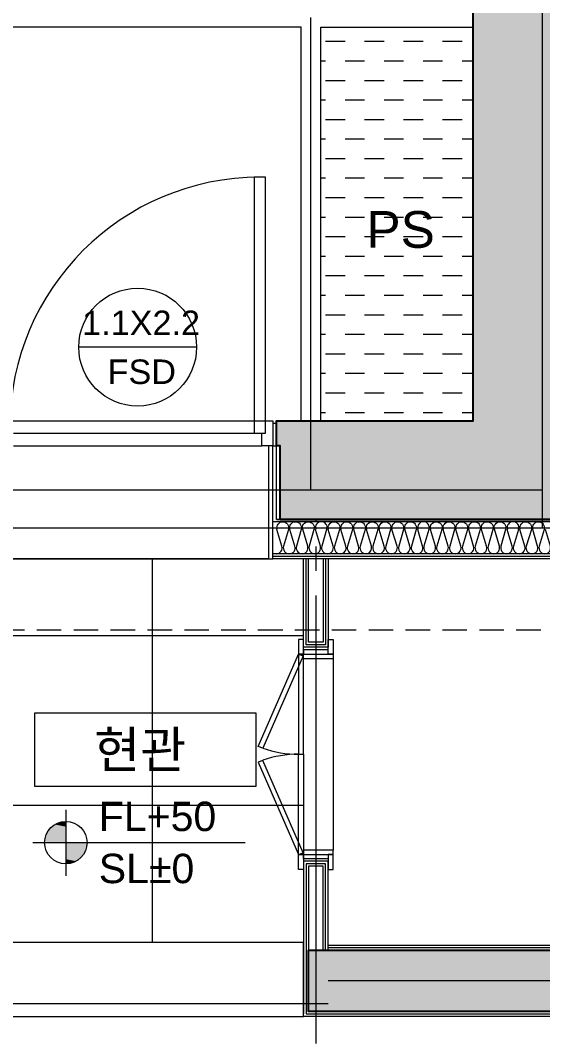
# Model space of a CAD drawing. Header units: millimetres. Extents: x 906 to 41302, y 848 to 28850.
# Drawn here: x 13913 to 16037, y 14931 to 19089 of the extents above; entities that cross this region are included whole.
import ezdxf

# ---------------------------------------------------------------- set-up
doc = ezdxf.new("R2010")
doc.units = ezdxf.units.MM
for name, color, linetype in [('PDF_A-ANNO-PONT', 7, 'Continuous'), ('PDF_A-FLOR-GRID', 7, 'Continuous'), ('PDF_A-FLOR-ROOM-IDEN', 7, 'Continuous'), ('PDF_A-WIN-IDEN', 7, 'Continuous'), ('PDF_X-단위세대$및$주동평면도$A-DOOR', 7, 'Continuous'), ('PDF_X-단위세대$및$주동평면도$A-FIN-INSL', 7, 'Continuous'), ('PDF_X-단위세대$및$주동평면도$A-FIN-INSL-HID', 7, 'Continuous'), ('PDF_X-단위세대$및$주동평면도$A-FLOR-FURN-FIX', 7, 'Continuous'), ('PDF_X-단위세대$및$주동평면도$A-FLOR-GRID', 7, 'Continuous'), ('PDF_X-단위세대$및$주동평면도$A-ST-AXIS-CEN', 7, 'Continuous'), ('PDF_X-단위세대$및$주동평면도$A-ST-CONC', 7, 'Continuous'), ('PDF_X-단위세대$및$주동평면도$A-WALL-DRY', 7, 'Continuous'), ('PDF_문자', 7, 'Continuous')]:
    doc.layers.add(name, color=color, linetype=linetype)
doc.layers.add('PDF_X-단위세대$및$주동평면도$A-FIN-INSL-HAT', color=7, linetype='Continuous', true_color=0x666666)
doc.layers.add('PDF_X-단위세대$및$주동평면도$S-ST-CONC-PAT1', color=7, linetype='Continuous', true_color=0xb7b7b7)
doc.styles.add('PDF Arial', font='arial.ttf')

msp = doc.modelspace()

# ---------------------------------------------------------------- linework, layer by layer
at = {"layer": 'PDF_A-ANNO-PONT', "lineweight": 13}
for points in [[(14097, 15881.4), (14097, 15612.5)], [(14827.3, 15747), (13962.6, 15747)]]:
    msp.add_lwpolyline(points, dxfattribs=at)
msp.add_circle((14097.5, 15747.5), 86.3, dxfattribs=at)
at = {"layer": 'PDF_A-ANNO-PONT', "transparency": 33554559}
for points in [[(14031.4, 15802), (14097, 15789.3), (14022.9, 15789.3)], [(14042, 15812.6), (14097, 15802), (14031.4, 15802)], [(14097, 15802), (14031.4, 15802), (14097, 15789.3)], [(14053.6, 15821), (14097, 15812.6), (14042, 15812.6)], [(14097, 15812.6), (14042, 15812.6), (14097, 15802)], [(14067.4, 15827.4), (14097, 15821), (14053.6, 15821)], [(14097, 15821), (14053.6, 15821), (14097, 15812.6)], [(14082.2, 15831.6), (14097, 15827.4), (14067.4, 15827.4)], [(14097, 15827.4), (14067.4, 15827.4), (14097, 15821)], [(14097, 15832.7), (14097, 15831.6), (14082.2, 15831.6)], [(14097, 15831.6), (14082.2, 15831.6), (14097, 15827.4)], [(14012.3, 15761.8), (14097, 15747), (14011.3, 15747)], [(14015.5, 15776.6), (14097, 15761.8), (14012.3, 15761.8)], [(14097, 15761.8), (14012.3, 15761.8), (14097, 15747)], [(14022.9, 15789.3), (14097, 15776.6), (14015.5, 15776.6)], [(14097, 15776.6), (14015.5, 15776.6), (14097, 15761.8)], [(14097, 15789.3), (14022.9, 15789.3), (14097, 15776.6)], [(14183.8, 15747), (14097, 15747), (14182.7, 15731.1)], [(14097, 15747), (14182.7, 15731.1), (14097, 15731.1)], [(14182.7, 15731.1), (14097, 15731.1), (14178.5, 15717.3)], [(14097, 15731.1), (14178.5, 15717.3), (14097, 15717.3)], [(14178.5, 15717.3), (14097, 15717.3), (14172.2, 15703.6)], [(14097, 15717.3), (14172.2, 15703.6), (14097, 15703.6)], [(14172.2, 15703.6), (14097, 15703.6), (14163.7, 15690.9)], [(14097, 15703.6), (14163.7, 15690.9), (14097, 15690.9)], [(14163.7, 15690.9), (14097, 15690.9), (14153.1, 15680.3)], [(14097, 15690.9), (14153.1, 15680.3), (14097, 15680.3)], [(14153.1, 15680.3), (14097, 15680.3), (14140.4, 15671.8)], [(14097, 15680.3), (14140.4, 15671.8), (14097, 15671.8)], [(14140.4, 15671.8), (14097, 15671.8), (14126.6, 15665.5)], [(14097, 15671.8), (14126.6, 15665.5), (14097, 15665.5)], [(14097, 15665.5), (14097, 15661.2), (14111.8, 15661.2)], [(14097, 15665.5), (14126.6, 15665.5), (14111.8, 15661.2)], [(14097, 15661.2), (14111.8, 15661.2), (14097, 15660.2)]]:
    msp.add_solid(points, dxfattribs=at)
at = {"layer": 'PDF_A-FLOR-GRID', "lineweight": 5}
for points in [[(15154.3, 19004.5), (15233.7, 19004.5)], [(15313, 19004.5), (15392.4, 19004.5)], [(15471.8, 19004.5), (15551.2, 19004.5)], [(15630.5, 19004.5), (15709.9, 19004.5)], [(15134.2, 18925.1), (15154.3, 18925.1)], [(15233.7, 18925.1), (15313, 18925.1)], [(15392.4, 18925.1), (15471.8, 18925.1)], [(15551.2, 18925.1), (15630.5, 18925.1)], [(15709.9, 18925.1), (15754.4, 18925.1)], [(15154.3, 18845.8), (15233.7, 18845.8)], [(15313, 18845.8), (15392.4, 18845.8)], [(15471.8, 18845.8), (15551.2, 18845.8)], [(15630.5, 18845.8), (15709.9, 18845.8)], [(15134.2, 18766.4), (15154.3, 18766.4)], [(15233.7, 18766.4), (15313, 18766.4)], [(15392.4, 18766.4), (15471.8, 18766.4)], [(15551.2, 18766.4), (15630.5, 18766.4)], [(15709.9, 18766.4), (15754.4, 18766.4)], [(15154.3, 18687), (15233.7, 18687)], [(15313, 18687), (15392.4, 18687)], [(15471.8, 18687), (15551.2, 18687)], [(15630.5, 18687), (15709.9, 18687)], [(15134.2, 18607.6), (15154.3, 18607.6)], [(15233.7, 18607.6), (15313, 18607.6)], [(15392.4, 18607.6), (15471.8, 18607.6)], [(15551.2, 18607.6), (15630.5, 18607.6)], [(15709.9, 18607.6), (15754.4, 18607.6)], [(15154.3, 18528.3), (15233.7, 18528.3)], [(15313, 18528.3), (15392.4, 18528.3)], [(15471.8, 18528.3), (15551.2, 18528.3)], [(15630.5, 18528.3), (15709.9, 18528.3)], [(15134.2, 18448.9), (15154.3, 18448.9)], [(15233.7, 18448.9), (15313, 18448.9)], [(15392.4, 18448.9), (15471.8, 18448.9)], [(15551.2, 18448.9), (15630.5, 18448.9)], [(15709.9, 18448.9), (15754.4, 18448.9)], [(15154.3, 18369.5), (15233.7, 18369.5)], [(15313, 18369.5), (15392.4, 18369.5)], [(15471.8, 18369.5), (15551.2, 18369.5)], [(15630.5, 18369.5), (15709.9, 18369.5)], [(15134.2, 18290.1), (15154.3, 18290.1)], [(15233.7, 18290.1), (15313, 18290.1)], [(15392.4, 18290.1), (15471.8, 18290.1)], [(15551.2, 18290.1), (15630.5, 18290.1)], [(15709.9, 18290.1), (15754.4, 18290.1)], [(15154.3, 18210.8), (15233.7, 18210.8)], [(15313, 18210.8), (15392.4, 18210.8)], [(15471.8, 18210.8), (15551.2, 18210.8)], [(15630.5, 18210.8), (15709.9, 18210.8)], [(15134.2, 18131.4), (15154.3, 18131.4)], [(15233.7, 18131.4), (15313, 18131.4)], [(15392.4, 18131.4), (15471.8, 18131.4)], [(15551.2, 18131.4), (15630.5, 18131.4)], [(15709.9, 18131.4), (15754.4, 18131.4)], [(15154.3, 18052), (15233.7, 18052)], [(15313, 18052), (15392.4, 18052)], [(15471.8, 18052), (15551.2, 18052)], [(15630.5, 18052), (15709.9, 18052)], [(15134.2, 17972.6), (15154.3, 17972.6)], [(15233.7, 17972.6), (15313, 17972.6)], [(15392.4, 17972.6), (15471.8, 17972.6)], [(15551.2, 17972.6), (15630.5, 17972.6)], [(15709.9, 17972.6), (15754.4, 17972.6)], [(15154.3, 17893.3), (15233.7, 17893.3)], [(15313, 17893.3), (15392.4, 17893.3)], [(15471.8, 17893.3), (15551.2, 17893.3)], [(15630.5, 17893.3), (15709.9, 17893.3)], [(15134.2, 17813.9), (15154.3, 17813.9)], [(15233.7, 17813.9), (15313, 17813.9)], [(15392.4, 17813.9), (15471.8, 17813.9)], [(15551.2, 17813.9), (15630.5, 17813.9)], [(15709.9, 17813.9), (15754.4, 17813.9)], [(15154.3, 17734.5), (15233.7, 17734.5)], [(15313, 17734.5), (15392.4, 17734.5)], [(15471.8, 17734.5), (15551.2, 17734.5)], [(15630.5, 17734.5), (15709.9, 17734.5)], [(15134.2, 17655.1), (15154.3, 17655.1)], [(15233.7, 17655.1), (15313, 17655.1)], [(15392.4, 17655.1), (15471.8, 17655.1)], [(15551.2, 17655.1), (15630.5, 17655.1)], [(15709.9, 17655.1), (15754.4, 17655.1)], [(15154.3, 17575.8), (15233.7, 17575.8)], [(15313, 17575.8), (15392.4, 17575.8)], [(15471.8, 17575.8), (15551.2, 17575.8)], [(15630.5, 17575.8), (15709.9, 17575.8)], [(15134.2, 17496.4), (15154.3, 17496.4)], [(15233.7, 17496.4), (15313, 17496.4)], [(15392.4, 17496.4), (15471.8, 17496.4)], [(15551.2, 17496.4), (15630.5, 17496.4)], [(15709.9, 17496.4), (15754.4, 17496.4)]]:
    msp.add_lwpolyline(points, dxfattribs=at)
at = {"layer": 'PDF_A-FLOR-ROOM-IDEN', "lineweight": 13}
msp.add_lwpolyline([(13971.1, 15975.6), (13971.1, 16275.1), (14870.7, 16275.1), (14870.7, 15975.6)], close=True, dxfattribs=at)
at = {"layer": 'PDF_A-WIN-IDEN', "lineweight": 13}
msp.add_lwpolyline([(14629.4, 17761), (14149.9, 17761)], dxfattribs=at)
msp.add_circle((14389.6, 17761.5), 239.7, dxfattribs=at)
at = {"layer": 'PDF_X-단위세대$및$주동평면도$A-DOOR', "lineweight": 9}
for points in [[(14864.3, 17411.7), (14909.8, 17411.7), (14909.8, 18452.1), (14864.3, 18452.1)], [(14895, 17411.7), (14909.8, 17411.7), (14909.8, 17461.5), (14939.4, 17461.5), (14939.4, 17360.9), (14895, 17360.9)], [(14954.3, 17450.9), (14939.4, 17450.9), (14939.4, 17360.9), (14954.3, 17360.9)], [(14939.4, 17360.9), (14921.5, 17360.9), (14921.5, 16901.6), (14939.4, 16901.6)]]:
    msp.add_lwpolyline(points, close=True, dxfattribs=at)
at = {"layer": 'PDF_X-단위세대$및$주동평면도$A-DOOR', "lineweight": 5}
for points in [[(13869.5, 17461.5), (14909.8, 17461.5)], [(13884.3, 17411.7), (14895, 17411.7)], [(13884.3, 17360.9), (14895, 17360.9)]]:
    msp.add_lwpolyline(points, dxfattribs=at)
at = {"layer": 'PDF_X-단위세대$및$주동평면도$A-DOOR', "lineweight": 9}
msp.add_lwpolyline([(14921.5, 17061.4), (14921.5, 16901.6), (14939.4, 16901.6), (14939.4, 17061.4)], dxfattribs=at)
at = {"layer": 'PDF_X-단위세대$및$주동평면도$A-DOOR', "lineweight": 5}
msp.add_lwpolyline([(13857.8, 16901.6), (14921.5, 16901.6)], close=True, dxfattribs=at)
msp.add_arc((14887.1, 17434.5), 1017.6, 90, 179.8627, dxfattribs=at)
at = {"layer": 'PDF_X-단위세대$및$주동평면도$A-FIN-INSL', "lineweight": 5}
for points in [[(17399, 19441.6), (16165, 19441.6), (16165, 17051.9), (14939.4, 17051.9)], [(17399, 19320.9), (16294.1, 19320.9), (16294.1, 16921.7), (14939.4, 16921.7)], [(14954.3, 17061.4), (14969.1, 17061.4), (14954.3, 17061.4), (14954.3, 17360.9)]]:
    msp.add_lwpolyline(points, dxfattribs=at)
at = {"layer": 'PDF_X-단위세대$및$주동평면도$A-FIN-INSL-HAT', "lineweight": 9}
for points in [[(14957.4, 17021.3, -0.501596), (14980.2, 17051.9, -0.501596), (15002.9, 17020.1), (14982.8, 16952.4, 0.501596), (15006.6, 16921.7, 0.501596), (15029.4, 16952.4), (15008.2, 17020.1)], [(15009.2, 17021.3, -0.501596), (15032, 17051.9, -0.501596), (15054.8, 17020.1), (15035.7, 16952.3, 0.501596), (15058.5, 16921.7, 0.501596), (15081.3, 16952.4), (15061.1, 17021.3, -0.501596), (15083.9, 17051.9, -0.501596), (15106.7, 17020.1), (15087.5, 16952.3, 0.501596), (15110.4, 16921.7, 0.501596), (15133.1, 16952.4), (15113, 17020.1)], [(15159.6, 17021.3, 0.501596), (15136.8, 17051.9, 0.501596), (15114, 17021.3)], [(15165.9, 17021.3, -0.501596), (15188.7, 17051.9, -0.501596), (15211.4, 17020.1), (15190.3, 16952.4, 0.501596), (15214.1, 16921.7, 0.501596), (15236.8, 16952.4), (15216.7, 17020.1)], [(15217.7, 17021.3, -0.501596), (15240.5, 17051.9, -0.501596), (15263.3, 17020.1), (15243.2, 16952.4, 0.501596), (15265.9, 16921.7, 0.501596), (15288.7, 16952.4), (15268.6, 17020.1)], [(15269.6, 17021.3, -0.501596), (15292.4, 17051.9, -0.501596), (15315.2, 17020.1), (15295, 16952.4, 0.501596), (15318.9, 16921.7, 0.501596), (15340.6, 16952.4), (15320.4, 17020.1)], [(15321.4, 17021.3, -0.501596), (15344.3, 17051.9, -0.501596), (15367, 17020.1), (15346.9, 16952.4, 0.501596), (15370.7, 16921.7, 0.501596), (15392.4, 16952.4), (15372.3, 17020.1)], [(15373.3, 17021.3, -0.501596), (15396.1, 17051.9, -0.501596), (15418.9, 17020.1), (15398.8, 16952.4, 0.501596), (15422.6, 16921.7, 0.501596), (15445.3, 16952.4), (15424.2, 17020.1)], [(15425.1, 17021.3, -0.501596), (15448, 17051.9, -0.501596), (15470.7, 17020.1), (15451.6, 16952.3, 0.501596), (15474.4, 16921.7, 0.501596), (15497.2, 16952.4), (15477, 17021.3, -0.501596), (15499.8, 17051.9, -0.501596), (15522.6, 17020.1), (15503.5, 16952.3, 0.501596), (15526.3, 16921.7, 0.501596), (15549, 16952.4), (15528.9, 17020.1)], [(15575.6, 17021.3, 0.501596), (15552.7, 17051.9, 0.501596), (15529.9, 17021.3)], [(15581.8, 17021.3, -0.501596), (15604.6, 17051.9, -0.501596), (15627.4, 17020.1), (15606.2, 16952.4, 0.501596), (15630, 16921.7, 0.501596), (15652.8, 16952.4), (15632.7, 17020.1)], [(15633.6, 17021.3, -0.501596), (15656.5, 17051.9, -0.501596), (15679.2, 17020.1), (15659.1, 16952.4, 0.501596), (15681.9, 16921.7, 0.501596), (15704.6, 16952.4), (15684.5, 17020.1)], [(15685.5, 17021.3, -0.501596), (15708.3, 17051.9, -0.501596), (15731.1, 17020.1), (15711, 16952.4, 0.501596), (15734.8, 16921.7, 0.501596), (15756.5, 16952.4), (15736.4, 17020.1)], [(15737.4, 17021.3, -0.501596), (15760.2, 17051.9, -0.501596), (15782.9, 17020.1), (15762.8, 16952.4, 0.501596), (15786.6, 16921.7, 0.501596), (15809.4, 16952.4), (15788.2, 17020.1)], [(15789.2, 17021.3, -0.501596), (15812, 17051.9, -0.501596), (15834.8, 17020.1), (15815.7, 16952.3, 0.501596), (15838.5, 16921.7, 0.501596), (15861.3, 16952.4), (15841.1, 17021.3, -0.501596), (15863.9, 17051.9, -0.501596), (15886.7, 17020.1), (15867.5, 16952.3, 0.501596), (15890.4, 16921.7, 0.501596), (15913.1, 16952.4), (15893, 17020.1)], [(15939.6, 17021.3, 0.501596), (15916.8, 17051.9, 0.501596), (15894, 17021.3)], [(15945.8, 17021.3, -0.501596), (15968.7, 17051.9, -0.501596), (15991.4, 17020.1), (15970.3, 16952.4, 0.501596), (15994.1, 16921.7, 0.501596), (16016.8, 16952.4), (15996.7, 17020.1)], [(15997.7, 17021.3, -0.501596), (16020.5, 17051.9, -0.501596), (16043.3, 17020.1), (16023.2, 16952.4, 0.501596), (16045.9, 16921.7, 0.501596), (16068.7, 16952.4), (16048.6, 17020.1)], [(14954.8, 16921.7, 0.501596), (14976.5, 16952.4), (14956.4, 17020.1)], [(15158.5, 17020.1), (15138.4, 16952.4, 0.501596), (15162.2, 16921.7, 0.501596), (15185, 16952.4), (15164.9, 17020.1)], [(15574.4, 17020.1), (15554.3, 16952.4, 0.501596), (15578.1, 16921.7, 0.501596), (15600.9, 16952.4), (15580.8, 17020.1)], [(15938.5, 17020.1), (15918.4, 16952.4, 0.501596), (15942.2, 16921.7, 0.501596), (15965, 16952.4), (15944.9, 17020.1)]]:
    msp.add_lwpolyline(points, format="xyb", dxfattribs=at)
msp.add_lwpolyline([(14954.3, 16921.7), (14954.3, 16921.7)], dxfattribs=at)
at = {"layer": 'PDF_X-단위세대$및$주동평면도$A-FIN-INSL-HID', "lineweight": 5}
for points in [[(13929.8, 16611.6), (13829.3, 16611.6)], [(14079, 16611.6), (13979.5, 16611.6)], [(14229.3, 16611.6), (14129.8, 16611.6)], [(14379.6, 16611.6), (14279, 16611.6)], [(14529.9, 16611.6), (14429.3, 16611.6)], [(14679.1, 16611.6), (14579.6, 16611.6)], [(14829.4, 16611.6), (14729.9, 16611.6)], [(14979.7, 16611.6), (14879.1, 16611.6)], [(15129.9, 16611.6), (15029.4, 16611.6)], [(15279.2, 16611.6), (15179.7, 16611.6)], [(15429.5, 16611.6), (15330, 16611.6)], [(15579.7, 16611.6), (15479.2, 16611.6)], [(15729, 16611.6), (15629.5, 16611.6)], [(15879.2, 16611.6), (15779.8, 16611.6)], [(16029.5, 16611.6), (15929, 16611.6)]]:
    msp.add_lwpolyline(points, dxfattribs=at)
at = {"layer": 'PDF_X-단위세대$및$주동평면도$A-FLOR-FURN-FIX', "lineweight": 9}
for points in [[(15044.2, 16573.5), (15044.2, 16513.2), (15064.3, 16513.2), (15064.3, 16573.5)], [(15185, 16573.5), (15185, 16513.2), (15164.9, 16513.2), (15164.9, 16573.5)], [(15044.2, 16513.2), (15063.3, 16506.8), (14899.2, 16131.1), (14880.2, 16138.5), (15044.2, 16513.2), (15044.2, 16106.8), (15064.3, 16106.8), (15064.3, 16513.2)], [(15164.9, 16531.2), (15064.3, 16531.2), (15064.3, 16513.2), (15164.9, 16513.2)], [(15185, 16513.2), (15185, 16495.2), (15064.3, 16495.2), (15064.3, 16513.2)], [(15044.2, 15699.3), (15063.3, 15706.7), (14899.2, 16081.4), (14880.2, 16075), (15044.2, 15699.3), (15044.2, 16106.8), (15064.3, 16106.8), (15064.3, 15699.3)], [(15044.2, 15639), (15044.2, 15699.3), (15064.3, 15699.3), (15064.3, 15639)], [(15185, 15699.3), (15185, 15717.3), (15064.3, 15717.3), (15064.3, 15699.3)], [(15164.9, 15681.3), (15064.3, 15681.3), (15064.3, 15699.3), (15164.9, 15699.3)], [(15185, 15639), (15185, 15699.3), (15164.9, 15699.3), (15164.9, 15639)]]:
    msp.add_lwpolyline(points, close=True, dxfattribs=at)
msp.add_lwpolyline([(15185, 16495.2), (15185, 15717.3)], dxfattribs=at)
msp.add_lwpolyline([(14898.7, 16131.6, 0.083126), (15044.6, 16106.8, 0.083126), (14898.7, 16083)], format="xyb", dxfattribs=at)
at = {"layer": 'PDF_X-단위세대$및$주동평면도$A-FLOR-GRID', "lineweight": 5}
for points in [[(14449.4, 15341.6), (14449.4, 16901.6)], [(13824, 16589.4), (15064.3, 16589.4)], [(13824, 15899.4), (15064.3, 15899.4)]]:
    msp.add_lwpolyline(points, dxfattribs=at)
at = {"layer": 'PDF_X-단위세대$및$주동평면도$A-FLOR-GRID', "lineweight": 9}
msp.add_lwpolyline([(13824, 15041), (15064.3, 15041), (15064.3, 15341.6), (13824, 15341.6)], close=True, dxfattribs=at)
at = {"layer": 'PDF_X-단위세대$및$주동평면도$A-ST-AXIS-CEN', "lineweight": 5}
for points in [[(17084.7, 21260.9), (17084.7, 19571.8), (16034.8, 19571.8), (16034.8, 17061.4), (16034.8, 17026.5)], [(15094, 17181), (15094, 19100.8)], [(13719.2, 17181), (16034.8, 17181)], [(15114.1, 17061.4), (15114.1, 17051.9)], [(13419.7, 17026.5), (16419, 17026.5)], [(15114.1, 16951.3), (15114.1, 16851.9)], [(15114.1, 16751.3), (15114.1, 14931)], [(18364.2, 15186), (15164.9, 15186)], [(15164.9, 15091.8), (13414.4, 15091.8)]]:
    msp.add_lwpolyline(points, dxfattribs=at)
at = {"layer": 'PDF_X-단위세대$및$주동평면도$A-ST-CONC', "lineweight": 25}
for points in [[(14969.1, 17061.4), (14969.1, 17360.9), (14954.3, 17360.9), (14954.3, 17461.5), (15754.4, 17461.5), (15754.4, 19851.2), (16884.7, 19851.2), (16884.7, 20480.9), (13834.5, 20480.9), (13834.5, 21260.9)], [(17284.7, 19700.9), (17384.2, 19700.9), (17384.2, 19451.1), (17284.7, 19451.1), (16154.4, 19451.1), (16154.4, 17061.4), (16039.1, 17061.4), (14969.1, 17061.4), (16154.4, 17061.4)]]:
    msp.add_lwpolyline(points, dxfattribs=at)
msp.add_lwpolyline([(18394.9, 15310.9), (18394.9, 15061.2), (15084.4, 15061.2), (15084.4, 15310.9)], close=True, dxfattribs=at)
at = {"layer": 'PDF_X-단위세대$및$주동평면도$A-WALL-DRY', "lineweight": 13}
for points in [[(15054.8, 17461.5), (15054.8, 19061.7), (13834.5, 19061.7), (13834.5, 20480.9)], [(17399, 19311.4), (16304.7, 19311.4), (16304.7, 16911.1), (14939.4, 16911.1)], [(17399, 19300.8), (16314.2, 19300.8), (16314.2, 16901.6), (14939.4, 16901.6)], [(15134.2, 17461.5), (15134.2, 19061.7), (15754.4, 19061.7)], [(15164.9, 16901.6), (15164.9, 16541.8), (15064.3, 16541.8), (15064.3, 16901.6)], [(15154.3, 16901.6), (15154.3, 16551.3), (15074.9, 16551.3), (15074.9, 16901.6)], [(15144.8, 16901.6), (15144.8, 16561.9), (15084.4, 16561.9), (15084.4, 16901.6)], [(15164.9, 15310.9), (15164.9, 15671.8), (15064.3, 15671.8), (15064.3, 15051.6)], [(15154.3, 15310.9), (15154.3, 15661.2), (15074.9, 15661.2), (15074.9, 15051.6), (18414, 15051.6), (19104, 15051.6), (19104, 15171.2), (18414, 15171.2)], [(15144.8, 15310.9), (15144.8, 15651.7), (15084.4, 15651.7), (15084.4, 15310.9)], [(15164.9, 15331), (17974.7, 15331)], [(15164.9, 15321.5), (17974.7, 15321.5)], [(18414, 15181.8), (19114.6, 15181.8), (19114.6, 15041), (18414, 15041), (15064.3, 15041)]]:
    msp.add_lwpolyline(points, dxfattribs=at)
at = {"layer": 'PDF_X-단위세대$및$주동평면도$S-ST-CONC-PAT1', "lineweight": 0}
msp.add_lwpolyline([(16039.1, 17061.4), (16154.4, 17061.4), (14969.1, 17061.4)], dxfattribs=at)
at = {"layer": 'PDF_X-단위세대$및$주동평면도$S-ST-CONC-PAT1', "transparency": 33554559}
for points in [[(16154.4, 17061.4), (16154.4, 19851.2), (15754.4, 17061.4)], [(16154.4, 19851.2), (15754.4, 17061.4), (15754.4, 19851.2)], [(14969.1, 17360.9), (14969.1, 17461.5), (14954.3, 17360.9)], [(14969.1, 17461.5), (14954.3, 17360.9), (14954.3, 17461.5)], [(15754.4, 17061.4), (15754.4, 17461.5), (14969.1, 17061.4)], [(15754.4, 17461.5), (14969.1, 17061.4), (14969.1, 17461.5)], [(16154.4, 17061.4), (14969.1, 17061.4), (14969.1, 17360.9)], [(18394.9, 15310.9), (15084.4, 15310.9), (18394.9, 15061.2)], [(15084.4, 15310.9), (18394.9, 15061.2), (15084.4, 15061.2)]]:
    msp.add_solid(points, dxfattribs=at)

# ---------------------------------------------------------------- texts
at = {"layer": 'PDF_문자', "attachment_point": 7, "style": 'PDF Arial'}
for s, insert, char_height in [('PS', (15320.4, 18163), 149.38), ('1.1X2.2', (14163.7, 17810.4), 99.59), ('FSD', (14267.4, 17610.2), 99.59), ('현관', (14212.4, 16039.2), 149.38), ('FL+50', (14231.4, 15792.8), 119.51), ('SL±0', (14231.4, 15581.1), 119.51)]:
    msp.add_mtext(s, dxfattribs=dict(at, insert=insert, char_height=char_height))

doc.saveas('drawing.dxf')
